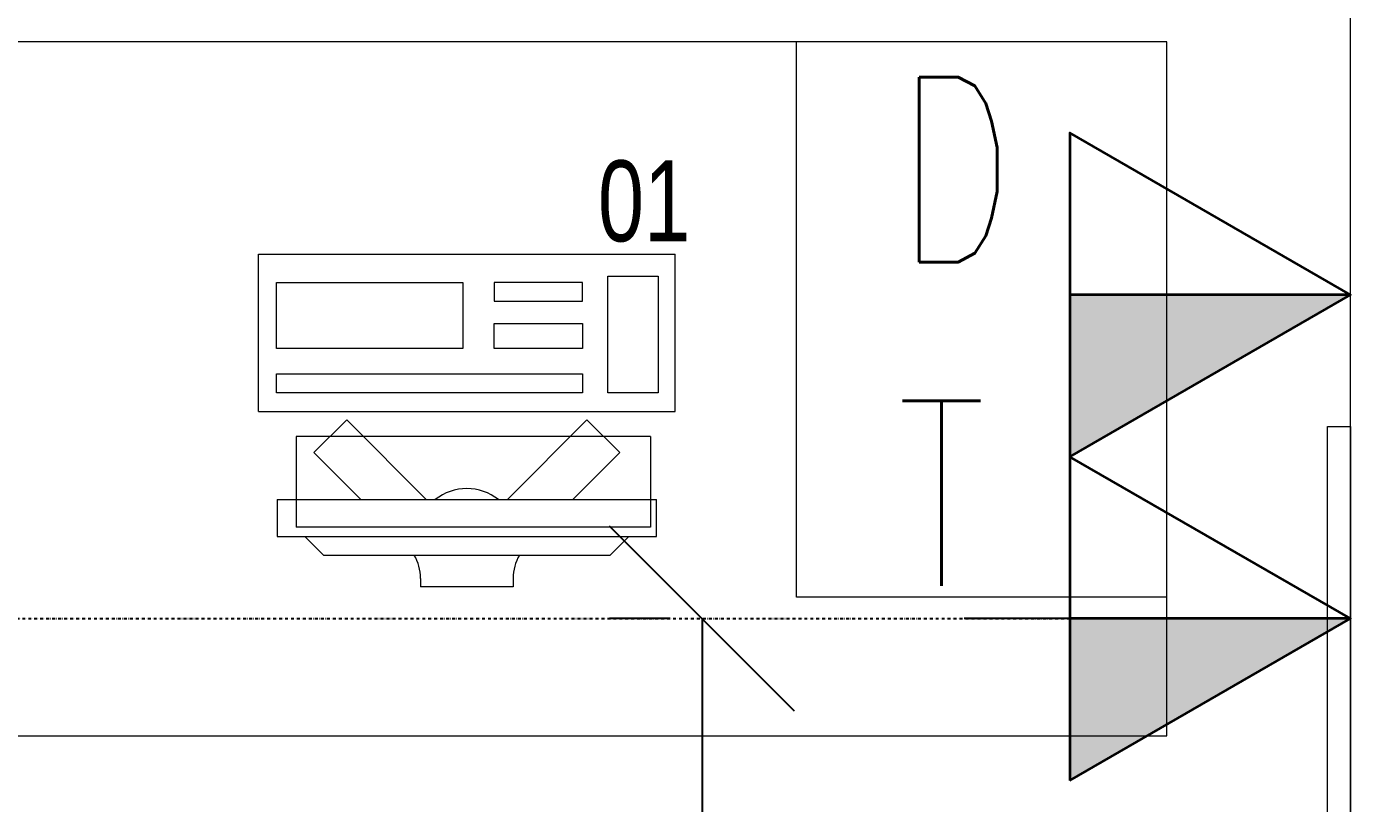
# Model space of a CAD drawing. Header units: inches. Extents: x -12418 to 57169, y -29325 to 19878.
# Drawn here: x 34519 to 35950, y -11931 to -11091 of the extents above; entities that cross this region are included whole.
import ezdxf

# ---------------------------------------------------------------- set-up
doc = ezdxf.new("R2010")
doc.units = ezdxf.units.IN
doc.header["$LTSCALE"] = 25
doc.header["$MEASUREMENT"] = 0
doc.linetypes.add('00-Ground Floor$0$HIDDEN', pattern=[9.525, 6.35, -3.175])
doc.linetypes.add('DASHDOT', pattern=[25.4, 12.7, -6.35, 0, -6.35])
doc.layers.get('0').update_dxf_attribs({"color": 8})
doc.layers.get('Defpoints').update_dxf_attribs({"color": 8})
for name, color, linetype, lineweight in [('00-Ground Floor$0$72_EGR_EQP_TAG', 142, 'Continuous', 5), ('00-Ground Floor$0$LOADING', 253, 'Continuous', 5), ('00-Ground Floor$0$Walls', 251, 'Continuous', 5), ('E-LITE-CLNG-CNDT', 6, 'DASHDOT', 35), ('T-DATA-CLNG-COND', 51, 'DASHDOT', 25), ('T-DATA-DEVC-TYPE', 2, 'Continuous', 25), ('T-DATA-DIM', 251, 'DASHDOT', 25), ('T-DATA-DIM @ 100', 251, 'DASHDOT', 25), ('T-DATA-WALL @ 100', 33, 'Continuous', 35)]:
    doc.layers.add(name, color=color, linetype=linetype, lineweight=lineweight)
doc.styles.add('00-Ground Floor$0$X3G_ENTITY_257CFD', font='swisscl.ttf', dxfattribs={"height": 200})
doc.styles.add('DC_Simplex', font='SIMPLEX.shx', dxfattribs={"width": 0.7})
doc.dimstyles.new('DevCad-MM', dxfattribs={"dimscale": 0.01, "dimtxt": 2, "dimasz": 2, "dimexe": 1, "dimexo": 1, "dimgap": 0.6, "dimtad": 1, "dimdec": 0, "dimrnd": 10, "dimzin": 1, "dimdsep": 46, "dimtxsty": 'DC_Simplex', "dimblk1": 'OBLIQUE', "dimblk2": 'OBLIQUE', "dimsah": 1, "dimcen": 3, "dimclrd": 256, "dimclre": 256, "dimclrt": 45, "dimadec": 0, "dimazin": 0, "dimtfac": 1, "dimtdec": 0, "dimtix": 1, "dimtmove": 2, "dimatfit": 2, "dimldrblk": 'OBLIQUE', "dimfxl": 1, "dimtolj": 1, "dimtzin": 0, "dimarcsym": 0})

# ---------------------------------------------------------------- blocks, each defined once
blk = doc.blocks.new('00-Ground Floor$0$GF21043-P')
at = {"color": 0}
for p, q in [((0.8, 0.75), (-0.8, 0.75)), ((-0.8, 0.75), (-0.8, 0)), ((-0.8, 0), (0.8, 0))]:
    blk.add_line(p, q, dxfattribs=at)
at = {"color": 0, "linetype": '00-Ground Floor$0$HIDDEN'}
for p, q in [((-0.8, 0.6), (-0.4, 0.6)), ((-0.4, 0.6), (-0.4, 0))]:
    blk.add_line(p, q, dxfattribs=at)
blk = doc.blocks.new('00-Ground Floor$0$ITCWLS1-P')
at = {"layer": '00-Ground Floor$0$LOADING'}
for p, q in [((-0.17, 0.45), (-0.17, 0)), ((-0.17, 0.45), (0, 0.45)), ((0, 0.45), (0, 0)), ((-0.2651, 0.43, 0), (-0.3051, 0.43, 0)), ((-0.3051, 0.43, 0), (-0.3051, 0.02, 0)), ((-0.2651, 0.43, 0), (-0.2651, 0.02, 0)), ((-0.1496, 0.4305), (-0.1291, 0.4305)), ((-0.1291, 0.4305), (-0.1291, 0.4089)), ((-0.197, 0.4094), (-0.295, 0.4094)), ((-0.295, 0.0264), (-0.295, 0.4094)), ((-0.197, 0.0264), (-0.197, 0.4094)), ((-0.3251, 0.38, 0), (-0.3051, 0.4, 0)), ((-0.3251, 0.38, 0), (-0.3251, 0.07, 0)), ((-0.3503, 0.275), (-0.3596, 0.275)), ((-0.3596, 0.175), (-0.3596, 0.275)), ((-0.3503, 0.175), (-0.3596, 0.175)), ((-0.3251, 0.07, 0), (-0.3051, 0.05, 0)), ((-0.3051, 0.02, 0), (-0.2651, 0.02, 0)), ((-0.197, 0.0264), (-0.295, 0.0264)), ((-0.17, 0), (0, 0))]:
    blk.add_line(p, q, dxfattribs=at)
at = {"layer": '00-Ground Floor$0$LOADING', "extrusion": (2.48281e-10, 3.18408e-10, -1)}
for p, q in [((-0.2651, 0.3395), (-0.2144, 0.3902)), ((-0.1791, 0.3548), (-0.2144, 0.3902)), ((-0.2651, 0.2688), (-0.1791, 0.3548))]:
    blk.add_line(p, q, dxfattribs=at)
at = {"layer": '00-Ground Floor$0$LOADING', "extrusion": (2.48281e-10, -3.18408e-10, -1)}
for p, q in [((-0.2651, 0.1812), (-0.1791, 0.0952)), ((-0.2651, 0.1105), (-0.2144, 0.0598)), ((-0.1791, 0.0952), (-0.2144, 0.0598))]:
    blk.add_line(p, q, dxfattribs=at)
at = {"layer": '00-Ground Floor$0$LOADING'}
for points in [[(-0.1291, 0.4089), (-0.1291, 0.1), (-0.1496, 0.1), (-0.1496, 0.4305)], [(-0.1496, 0.1), (-0.1496, 0.1), (-0.1496, 0.1), (-0.1496, 0.1), (-0.1496, 0.1), (-0.1496, 0.1), (-0.1496, 0.1), (-0.1496, 0.1), (-0.1496, 0.1)], [(-0.1496, 0.1), (-0.1496, 0.1), (-0.1496, 0.1), (-0.1496, 0.1), (-0.1496, 0.1), (-0.1496, 0.1), (-0.1496, 0.1), (-0.1496, 0.1), (-0.1496, 0.1), (-0.1496, 0.1), (-0.1496, 0.1), (-0.1496, 0.1), (-0.1496, 0.1), (-0.1496, 0.1), (-0.1496, 0.1), (-0.1496, 0.1), (-0.1496, 0.1), (-0.1496, 0.1)], [(-0.1496, 0.1), (-0.1496, 0.1), (-0.1496, 0.1), (-0.1496, 0.1), (-0.1496, 0.1), (-0.1496, 0.1), (-0.1496, 0.1), (-0.1496, 0.1), (-0.1496, 0.1), (-0.1496, 0.1)], [(-0.1496, 0.1), (-0.1496, 0.1), (-0.1496, 0.1), (-0.1496, 0.1), (-0.1496, 0.1), (-0.1496, 0.1), (-0.1496, 0.1)], [(-0.1496, 0.1), (-0.1496, 0.1), (-0.1496, 0.1), (-0.1496, 0.1), (-0.1496, 0.1), (-0.1496, 0.1), (-0.1496, 0.1), (-0.1496, 0.1), (-0.1496, 0.1), (-0.1496, 0.1)], [(-0.1496, 0.1), (-0.1496, 0.1), (-0.1496, 0.1), (-0.1496, 0.1), (-0.1496, 0.1), (-0.1496, 0.1), (-0.1496, 0.1), (-0.1496, 0.1), (-0.1496, 0.1), (-0.1496, 0.1), (-0.1496, 0.1), (-0.1496, 0.1), (-0.1496, 0.1), (-0.1496, 0.1), (-0.1496, 0.1)], [(-0.1496, 0.1), (-0.1496, 0.1), (-0.1496, 0.1), (-0.1496, 0.1), (-0.1496, 0.1), (-0.1496, 0.1), (-0.1496, 0.1), (-0.1496, 0.1), (-0.1496, 0.1), (-0.1496, 0.1)], [(-0.1496, 0.1), (-0.1496, 0.1), (-0.1496, 0.1), (-0.1496, 0.1), (-0.1496, 0.1), (-0.1496, 0.1), (-0.1496, 0.1), (-0.1496, 0.1), (-0.1496, 0.1), (-0.1496, 0.1)], [(-0.1496, 0.1), (-0.1496, 0.1), (-0.1496, 0.1), (-0.1496, 0.1), (-0.1496, 0.1), (-0.1496, 0.1), (-0.1496, 0.1), (-0.1496, 0.1), (-0.1496, 0.1), (-0.1496, 0.1), (-0.1496, 0.1), (-0.1496, 0.1), (-0.1496, 0.1), (-0.1496, 0.1), (-0.1496, 0.1), (-0.1496, 0.1), (-0.1496, 0.1), (-0.1496, 0.1), (-0.1496, 0.1), (-0.1496, 0.1), (-0.1496, 0.1), (-0.1496, 0.1), (-0.1496, 0.1), (-0.1496, 0.1), (-0.1496, 0.1), (-0.1496, 0.1), (-0.1496, 0.1), (-0.1496, 0.1), (-0.1496, 0.1), (-0.1496, 0.1), (-0.1496, 0.1), (-0.1496, 0.1), (-0.1496, 0.1), (-0.1496, 0.1), (-0.1496, 0.1), (-0.1496, 0.1), (-0.1496, 0.1), (-0.1496, 0.1), (-0.1496, 0.1), (-0.1496, 0.1), (-0.1496, 0.1), (-0.1496, 0.1), (-0.1496, 0.1), (-0.1496, 0.1), (-0.1496, 0.1), (-0.1496, 0.1), (-0.1496, 0.1), (-0.1496, 0.1), (-0.1496, 0.1), (-0.1496, 0.1), (-0.1496, 0.1), (-0.1496, 0.1), (-0.1496, 0.1), (-0.1496, 0.1)], [(-0.1496, 0.1), (-0.1496, 0.1), (-0.1496, 0.1), (-0.1496, 0.1), (-0.1496, 0.1), (-0.1496, 0.1), (-0.1496, 0.1), (-0.1496, 0.1), (-0.1496, 0.1), (-0.1496, 0.1), (-0.1496, 0.1), (-0.1496, 0.1), (-0.1496, 0.1), (-0.1496, 0.1), (-0.1496, 0.1), (-0.1496, 0.1), (-0.1496, 0.1), (-0.1496, 0.1), (-0.1496, 0.1), (-0.1496, 0.1), (-0.1496, 0.1), (-0.1496, 0.1), (-0.1496, 0.1), (-0.1496, 0.1), (-0.1496, 0.1), (-0.1496, 0.1), (-0.1496, 0.1), (-0.1496, 0.1), (-0.1496, 0.1), (-0.1496, 0.1), (-0.1496, 0.1), (-0.1496, 0.1), (-0.1496, 0.1), (-0.1496, 0.1), (-0.1496, 0.1), (-0.1496, 0.1), (-0.1496, 0.1), (-0.1496, 0.1), (-0.1496, 0.1), (-0.1496, 0.1), (-0.1496, 0.1), (-0.1496, 0.1), (-0.1496, 0.1), (-0.1496, 0.1), (-0.1496, 0.1), (-0.1496, 0.1), (-0.1496, 0.1), (-0.1496, 0.1), (-0.1496, 0.1), (-0.1496, 0.1), (-0.1496, 0.1), (-0.1496, 0.1), (-0.1496, 0.1), (-0.1496, 0.1), (-0.1496, 0.1), (-0.1496, 0.1), (-0.1496, 0.1), (-0.1496, 0.1), (-0.1496, 0.1), (-0.1496, 0.1), (-0.1496, 0.1), (-0.1496, 0.1), (-0.1496, 0.1), (-0.1496, 0.1), (-0.1496, 0.1), (-0.1496, 0.1), (-0.1496, 0.1), (-0.1496, 0.1), (-0.1496, 0.1), (-0.1496, 0.1), (-0.1496, 0.1), (-0.1496, 0.1), (-0.1496, 0.1), (-0.1496, 0.1), (-0.1496, 0.1), (-0.1496, 0.1), (-0.1496, 0.1), (-0.1496, 0.1), (-0.1496, 0.1), (-0.1496, 0.1), (-0.1496, 0.1), (-0.1496, 0.1), (-0.1496, 0.1), (-0.1496, 0.1), (-0.1496, 0.1), (-0.1496, 0.1), (-0.1496, 0.1), (-0.1496, 0.1), (-0.1496, 0.1)], [(-0.1496, 0.1), (-0.1496, 0.1), (-0.1496, 0.1), (-0.1496, 0.1), (-0.1496, 0.1), (-0.1496, 0.1), (-0.1496, 0.1), (-0.1496, 0.1), (-0.1496, 0.1), (-0.1496, 0.1), (-0.1496, 0.1), (-0.1496, 0.1)], [(-0.1496, 0.1), (-0.1496, 0.1), (-0.1496, 0.1), (-0.1496, 0.1), (-0.1496, 0.1), (-0.1496, 0.1), (-0.1496, 0.1)], [(-0.1496, 0.1), (-0.1496, 0.1), (-0.1496, 0.1), (-0.1496, 0.1), (-0.1496, 0.1), (-0.1496, 0.1), (-0.1496, 0.1), (-0.1496, 0.1), (-0.1496, 0.1), (-0.1496, 0.1), (-0.1496, 0.1), (-0.1496, 0.1), (-0.1496, 0.1), (-0.1496, 0.1), (-0.1496, 0.1), (-0.1496, 0.1), (-0.1496, 0.1)], [(-0.1496, 0.1), (-0.1496, 0.1), (-0.1496, 0.1), (-0.1496, 0.1), (-0.1496, 0.1), (-0.1496, 0.1), (-0.1496, 0.1), (-0.1496, 0.1), (-0.1496, 0.1), (-0.1496, 0.1), (-0.1496, 0.1), (-0.1496, 0.1), (-0.1496, 0.1), (-0.1496, 0.1), (-0.1496, 0.1), (-0.1496, 0.1), (-0.1496, 0.1), (-0.1496, 0.1), (-0.1496, 0.1), (-0.1496, 0.1), (-0.1496, 0.1), (-0.1496, 0.1), (-0.1496, 0.1), (-0.1496, 0.1), (-0.1496, 0.1), (-0.1496, 0.1), (-0.1496, 0.1), (-0.1496, 0.1), (-0.1496, 0.1), (-0.1496, 0.1), (-0.1496, 0.1), (-0.1496, 0.1), (-0.1496, 0.1), (-0.1496, 0.1), (-0.1496, 0.1), (-0.1496, 0.1), (-0.1496, 0.1), (-0.1496, 0.1), (-0.1496, 0.1), (-0.1496, 0.1), (-0.1496, 0.1), (-0.1496, 0.1), (-0.1496, 0.1), (-0.1496, 0.1), (-0.1496, 0.1), (-0.1496, 0.1), (-0.1496, 0.1), (-0.1496, 0.1), (-0.1496, 0.1), (-0.1496, 0.1), (-0.1496, 0.1), (-0.1496, 0.1), (-0.1496, 0.1), (-0.1496, 0.1), (-0.1496, 0.1), (-0.1496, 0.1), (-0.1496, 0.1), (-0.1496, 0.1), (-0.1496, 0.1), (-0.1496, 0.1), (-0.1496, 0.1), (-0.1496, 0.1), (-0.1496, 0.1), (-0.1496, 0.1), (-0.1496, 0.1), (-0.1496, 0.1), (-0.1496, 0.1), (-0.1496, 0.1), (-0.1496, 0.1), (-0.1496, 0.1), (-0.1496, 0.1), (-0.1496, 0.1), (-0.1496, 0.1), (-0.1496, 0.1), (-0.1496, 0.1), (-0.1496, 0.1), (-0.1496, 0.1), (-0.1496, 0.1), (-0.1496, 0.1), (-0.1496, 0.1), (-0.1496, 0.1), (-0.1496, 0.1), (-0.1496, 0.1), (-0.1496, 0.1), (-0.1496, 0.1), (-0.1496, 0.1), (-0.1496, 0.1), (-0.1496, 0.1), (-0.1496, 0.1), (-0.1496, 0.1), (-0.1496, 0.1), (-0.1496, 0.1), (-0.1496, 0.1), (-0.1496, 0.1), (-0.1496, 0.1), (-0.1496, 0.1), (-0.1496, 0.1), (-0.1496, 0.1), (-0.1496, 0.1), (-0.1496, 0.1), (-0.1496, 0.1), (-0.1496, 0.1), (-0.1496, 0.1), (-0.1496, 0.1), (-0.1496, 0.1), (-0.1496, 0.1), (-0.1496, 0.1), (-0.1496, 0.1), (-0.1496, 0.1), (-0.1496, 0.1), (-0.1496, 0.1)], [(-0.1496, 0.1), (-0.1496, 0.1), (-0.1496, 0.1), (-0.1496, 0.1), (-0.1496, 0.1), (-0.1496, 0.1), (-0.1496, 0.1), (-0.1496, 0.1)]]:
    blk.add_lwpolyline(points, dxfattribs=at)
for points in [[(-0.1019, 0.4305), (-0.0304, 0.4305), (-0.0304, 0.2294), (-0.1019, 0.2294)], [(-0.1019, 0.1954), (-0.0747, 0.1954), (-0.0747, 0.1), (-0.1019, 0.1)], [(-0.0304, 0.1954), (-0.0508, 0.1954), (-0.0508, 0.1), (-0.0304, 0.1)], [(-0.1496, 0.1), (-0.1496, 0.1), (-0.1496, 0.1), (-0.1496, 0.1), (-0.1496, 0.1), (-0.1496, 0.1), (-0.1496, 0.1), (-0.1496, 0.1), (-0.1496, 0.1), (-0.1496, 0.1), (-0.1496, 0.1), (-0.1496, 0.1), (-0.1496, 0.1), (-0.1496, 0.1), (-0.1496, 0.1), (-0.1496, 0.1), (-0.1496, 0.1), (-0.1496, 0.1), (-0.1496, 0.1), (-0.1496, 0.1), (-0.1496, 0.1), (-0.1496, 0.1), (-0.1496, 0.1), (-0.1496, 0.1), (-0.1496, 0.1), (-0.1496, 0.1), (-0.1496, 0.1), (-0.1496, 0.1), (-0.1496, 0.1), (-0.1496, 0.1), (-0.1496, 0.1), (-0.1496, 0.1), (-0.1496, 0.1), (-0.1496, 0.1), (-0.1496, 0.1), (-0.1496, 0.1), (-0.1496, 0.1), (-0.1496, 0.1), (-0.1496, 0.1), (-0.1496, 0.1), (-0.1496, 0.1), (-0.1496, 0.1), (-0.1496, 0.1), (-0.1496, 0.1), (-0.1496, 0.1), (-0.1496, 0.1), (-0.1496, 0.1), (-0.1496, 0.1), (-0.1496, 0.1), (-0.1496, 0.1), (-0.1496, 0.1), (-0.1496, 0.1), (-0.1496, 0.1), (-0.1496, 0.1), (-0.1496, 0.1), (-0.1496, 0.1), (-0.1496, 0.1), (-0.1496, 0.1), (-0.1496, 0.1), (-0.1496, 0.1), (-0.1496, 0.1), (-0.1496, 0.1), (-0.1496, 0.1), (-0.1496, 0.1), (-0.1496, 0.1), (-0.1496, 0.1), (-0.1496, 0.1), (-0.1496, 0.1), (-0.1496, 0.1), (-0.1496, 0.1), (-0.1496, 0.1), (-0.1496, 0.1), (-0.1496, 0.1), (-0.1496, 0.1), (-0.1496, 0.1), (-0.1496, 0.1), (-0.1496, 0.1), (-0.1496, 0.1), (-0.1496, 0.1), (-0.1496, 0.1), (-0.1496, 0.1), (-0.1496, 0.1), (-0.1496, 0.1), (-0.1496, 0.1), (-0.1496, 0.1), (-0.1496, 0.1), (-0.1496, 0.1), (-0.1496, 0.1), (-0.1496, 0.1), (-0.1496, 0.1), (-0.1496, 0.1), (-0.1496, 0.1), (-0.1496, 0.1), (-0.1496, 0.1), (-0.1496, 0.1), (-0.1496, 0.1), (-0.1496, 0.1), (-0.1496, 0.1), (-0.1496, 0.1), (-0.1496, 0.1), (-0.1496, 0.1), (-0.1496, 0.1), (-0.1496, 0.1), (-0.1496, 0.1), (-0.1496, 0.1), (-0.1496, 0.1), (-0.1496, 0.1), (-0.1496, 0.1), (-0.1496, 0.1), (-0.1496, 0.1), (-0.1496, 0.1), (-0.1496, 0.1), (-0.1496, 0.1), (-0.1496, 0.1), (-0.1496, 0.1), (-0.1496, 0.1), (-0.1496, 0.1), (-0.1496, 0.1), (-0.1496, 0.1), (-0.1496, 0.1), (-0.1496, 0.1), (-0.1496, 0.1), (-0.1496, 0.1), (-0.1496, 0.1), (-0.1496, 0.1), (-0.1496, 0.1), (-0.1496, 0.1), (-0.1496, 0.1), (-0.1496, 0.1), (-0.1496, 0.1), (-0.1496, 0.1), (-0.1496, 0.1), (-0.1496, 0.1), (-0.1496, 0.1), (-0.1496, 0.1), (-0.1496, 0.1), (-0.1496, 0.1), (-0.1496, 0.1), (-0.1496, 0.1), (-0.1496, 0.1), (-0.1496, 0.1), (-0.1496, 0.1), (-0.1496, 0.1), (-0.1496, 0.1), (-0.1496, 0.1), (-0.1496, 0.1), (-0.1496, 0.1), (-0.1496, 0.1), (-0.1496, 0.1), (-0.1496, 0.1), (-0.1496, 0.1), (-0.1496, 0.1), (-0.1496, 0.1), (-0.1496, 0.1), (-0.1496, 0.1), (-0.1496, 0.1), (-0.1496, 0.1), (-0.1496, 0.1), (-0.1496, 0.1), (-0.1496, 0.1), (-0.1496, 0.1), (-0.1496, 0.1), (-0.1496, 0.1), (-0.1496, 0.1), (-0.1496, 0.1), (-0.1496, 0.1), (-0.1496, 0.1), (-0.1496, 0.1), (-0.1496, 0.1), (-0.1496, 0.1), (-0.1496, 0.1), (-0.1496, 0.1), (-0.1496, 0.1), (-0.1496, 0.1), (-0.1496, 0.1), (-0.1496, 0.1), (-0.1496, 0.1), (-0.1496, 0.1), (-0.1496, 0.1), (-0.1496, 0.1), (-0.1496, 0.1), (-0.1496, 0.1), (-0.1496, 0.1), (-0.1496, 0.1), (-0.1496, 0.1), (-0.1496, 0.1), (-0.1496, 0.1), (-0.1496, 0.1), (-0.1496, 0.1), (-0.1496, 0.1), (-0.1496, 0.1), (-0.1496, 0.1), (-0.1496, 0.1), (-0.1496, 0.1), (-0.1496, 0.1), (-0.1496, 0.1), (-0.1496, 0.1), (-0.1496, 0.1), (-0.1496, 0.1), (-0.1496, 0.1), (-0.1496, 0.1), (-0.1496, 0.1), (-0.1496, 0.1), (-0.1496, 0.1), (-0.1496, 0.1), (-0.1496, 0.1), (-0.1496, 0.1), (-0.1496, 0.1), (-0.1496, 0.1), (-0.1496, 0.1), (-0.1496, 0.1), (-0.1496, 0.1), (-0.1496, 0.1), (-0.1496, 0.1), (-0.1496, 0.1), (-0.1496, 0.1), (-0.1496, 0.1), (-0.1496, 0.1), (-0.1496, 0.1), (-0.1496, 0.1), (-0.1496, 0.1), (-0.1496, 0.1), (-0.1496, 0.1), (-0.1496, 0.1), (-0.1496, 0.1), (-0.1496, 0.1), (-0.1496, 0.1), (-0.1496, 0.1), (-0.1496, 0.1), (-0.1496, 0.1), (-0.1496, 0.1), (-0.1496, 0.1), (-0.1496, 0.1), (-0.1496, 0.1), (-0.1496, 0.1), (-0.1496, 0.1), (-0.1496, 0.1), (-0.1496, 0.1), (-0.1496, 0.1), (-0.1496, 0.1), (-0.1496, 0.1), (-0.1496, 0.1), (-0.1496, 0.1), (-0.1496, 0.1), (-0.1496, 0.1), (-0.1496, 0.1), (-0.1496, 0.1), (-0.1496, 0.1), (-0.1496, 0.1), (-0.1496, 0.1), (-0.1496, 0.1), (-0.1496, 0.1), (-0.1496, 0.1), (-0.1496, 0.1), (-0.1496, 0.1), (-0.1496, 0.1), (-0.1496, 0.1), (-0.1496, 0.1), (-0.1496, 0.1), (-0.1496, 0.1), (-0.1496, 0.1), (-0.1496, 0.1), (-0.1496, 0.1), (-0.1496, 0.1), (-0.1496, 0.1), (-0.1496, 0.1), (-0.1496, 0.1), (-0.1496, 0.1), (-0.1496, 0.1), (-0.1496, 0.1), (-0.1496, 0.1), (-0.1496, 0.1), (-0.1496, 0.1), (-0.1496, 0.1), (-0.1496, 0.1), (-0.1496, 0.1), (-0.1496, 0.1)], [(-0.1496, 0.1), (-0.1496, 0.1), (-0.1496, 0.1), (-0.1496, 0.1), (-0.1496, 0.1), (-0.1496, 0.1), (-0.1496, 0.1), (-0.1496, 0.1), (-0.1496, 0.1), (-0.1496, 0.1), (-0.1496, 0.1), (-0.1496, 0.1), (-0.1496, 0.1), (-0.1496, 0.1), (-0.1496, 0.1), (-0.1496, 0.1), (-0.1496, 0.1), (-0.1496, 0.1), (-0.1496, 0.1), (-0.1496, 0.1), (-0.1496, 0.1), (-0.1496, 0.1), (-0.1496, 0.1), (-0.1496, 0.1), (-0.1496, 0.1), (-0.1496, 0.1), (-0.1496, 0.1), (-0.1496, 0.1), (-0.1496, 0.1), (-0.1496, 0.1), (-0.1496, 0.1), (-0.1496, 0.1), (-0.1496, 0.1), (-0.1496, 0.1), (-0.1496, 0.1), (-0.1496, 0.1), (-0.1496, 0.1), (-0.1496, 0.1), (-0.1496, 0.1), (-0.1496, 0.1), (-0.1496, 0.1), (-0.1496, 0.1), (-0.1496, 0.1), (-0.1496, 0.1), (-0.1496, 0.1), (-0.1496, 0.1), (-0.1496, 0.1), (-0.1496, 0.1), (-0.1496, 0.1), (-0.1496, 0.1), (-0.1496, 0.1), (-0.1496, 0.1), (-0.1496, 0.1), (-0.1496, 0.1), (-0.1496, 0.1), (-0.1496, 0.1), (-0.1496, 0.1), (-0.1496, 0.1), (-0.1496, 0.1), (-0.1496, 0.1), (-0.1496, 0.1), (-0.1496, 0.1), (-0.1496, 0.1), (-0.1496, 0.1), (-0.1496, 0.1), (-0.1496, 0.1), (-0.1496, 0.1), (-0.1496, 0.1), (-0.1496, 0.1), (-0.1496, 0.1), (-0.1496, 0.1), (-0.1496, 0.1), (-0.1496, 0.1), (-0.1496, 0.1), (-0.1496, 0.1), (-0.1496, 0.1), (-0.1496, 0.1), (-0.1496, 0.1), (-0.1496, 0.1), (-0.1496, 0.1), (-0.1496, 0.1), (-0.1496, 0.1), (-0.1496, 0.1), (-0.1496, 0.1), (-0.1496, 0.1), (-0.1496, 0.1), (-0.1496, 0.1), (-0.1496, 0.1), (-0.1496, 0.1), (-0.1496, 0.1), (-0.1496, 0.1), (-0.1496, 0.1), (-0.1496, 0.1), (-0.1496, 0.1), (-0.1496, 0.1), (-0.1496, 0.1), (-0.1496, 0.1), (-0.1496, 0.1), (-0.1496, 0.1), (-0.1496, 0.1), (-0.1496, 0.1), (-0.1496, 0.1), (-0.1496, 0.1), (-0.1496, 0.1), (-0.1496, 0.1), (-0.1496, 0.1), (-0.1496, 0.1), (-0.1496, 0.1), (-0.1496, 0.1), (-0.1496, 0.1), (-0.1496, 0.1), (-0.1496, 0.1), (-0.1496, 0.1), (-0.1496, 0.1), (-0.1496, 0.1), (-0.1496, 0.1), (-0.1496, 0.1), (-0.1496, 0.1), (-0.1496, 0.1), (-0.1496, 0.1), (-0.1496, 0.1), (-0.1496, 0.1), (-0.1496, 0.1), (-0.1496, 0.1), (-0.1496, 0.1), (-0.1496, 0.1), (-0.1496, 0.1), (-0.1496, 0.1), (-0.1496, 0.1), (-0.1496, 0.1), (-0.1496, 0.1), (-0.1496, 0.1), (-0.1496, 0.1), (-0.1496, 0.1), (-0.1496, 0.1), (-0.1496, 0.1), (-0.1496, 0.1), (-0.1496, 0.1), (-0.1496, 0.1), (-0.1496, 0.1), (-0.1496, 0.1), (-0.1496, 0.1), (-0.1496, 0.1), (-0.1496, 0.1), (-0.1496, 0.1), (-0.1496, 0.1), (-0.1496, 0.1), (-0.1496, 0.1), (-0.1496, 0.1), (-0.1496, 0.1), (-0.1496, 0.1), (-0.1496, 0.1), (-0.1496, 0.1), (-0.1496, 0.1), (-0.1496, 0.1), (-0.1496, 0.1), (-0.1496, 0.1), (-0.1496, 0.1), (-0.1496, 0.1), (-0.1496, 0.1), (-0.1496, 0.1), (-0.1496, 0.1), (-0.1496, 0.1), (-0.1496, 0.1), (-0.1496, 0.1), (-0.1496, 0.1), (-0.1496, 0.1), (-0.1496, 0.1), (-0.1496, 0.1), (-0.1496, 0.1), (-0.1496, 0.1), (-0.1496, 0.1), (-0.1496, 0.1), (-0.1496, 0.1), (-0.1496, 0.1), (-0.1496, 0.1), (-0.1496, 0.1), (-0.1496, 0.1), (-0.1496, 0.1), (-0.1496, 0.1), (-0.1496, 0.1), (-0.1496, 0.1), (-0.1496, 0.1), (-0.1496, 0.1), (-0.1496, 0.1), (-0.1496, 0.1), (-0.1496, 0.1), (-0.1496, 0.1), (-0.1496, 0.1), (-0.1496, 0.1), (-0.1496, 0.1), (-0.1496, 0.1), (-0.1496, 0.1), (-0.1496, 0.1), (-0.1496, 0.1), (-0.1496, 0.1), (-0.1496, 0.1), (-0.1496, 0.1), (-0.1496, 0.1), (-0.1496, 0.1), (-0.1496, 0.1), (-0.1496, 0.1), (-0.1496, 0.1), (-0.1496, 0.1), (-0.1496, 0.1), (-0.1496, 0.1), (-0.1496, 0.1), (-0.1496, 0.1), (-0.1496, 0.1), (-0.1496, 0.1), (-0.1496, 0.1), (-0.1496, 0.1), (-0.1496, 0.1), (-0.1496, 0.1)], [(-0.1496, 0.1), (-0.1496, 0.1), (-0.1496, 0.1), (-0.1496, 0.1), (-0.1496, 0.1), (-0.1496, 0.1), (-0.1496, 0.1), (-0.1496, 0.1), (-0.1496, 0.1), (-0.1496, 0.1), (-0.1496, 0.1), (-0.1496, 0.1), (-0.1496, 0.1), (-0.1496, 0.1), (-0.1496, 0.1), (-0.1496, 0.1), (-0.1496, 0.1), (-0.1496, 0.1), (-0.1496, 0.1), (-0.1496, 0.1), (-0.1496, 0.1), (-0.1496, 0.1), (-0.1496, 0.1), (-0.1496, 0.1), (-0.1496, 0.1), (-0.1496, 0.1), (-0.1496, 0.1), (-0.1496, 0.1), (-0.1496, 0.1), (-0.1496, 0.1), (-0.1496, 0.1), (-0.1496, 0.1), (-0.1496, 0.1), (-0.1496, 0.1), (-0.1496, 0.1), (-0.1496, 0.1), (-0.1496, 0.1), (-0.1496, 0.1), (-0.1496, 0.1), (-0.1496, 0.1), (-0.1496, 0.1), (-0.1496, 0.1), (-0.1496, 0.1), (-0.1496, 0.1), (-0.1496, 0.1), (-0.1496, 0.1), (-0.1496, 0.1), (-0.1496, 0.1), (-0.1496, 0.1), (-0.1496, 0.1), (-0.1496, 0.1), (-0.1496, 0.1), (-0.1496, 0.1), (-0.1496, 0.1), (-0.1496, 0.1), (-0.1496, 0.1), (-0.1496, 0.1), (-0.1496, 0.1), (-0.1496, 0.1), (-0.1496, 0.1), (-0.1496, 0.1), (-0.1496, 0.1), (-0.1496, 0.1), (-0.1496, 0.1), (-0.1496, 0.1), (-0.1496, 0.1), (-0.1496, 0.1), (-0.1496, 0.1), (-0.1496, 0.1), (-0.1496, 0.1), (-0.1496, 0.1), (-0.1496, 0.1), (-0.1496, 0.1), (-0.1496, 0.1), (-0.1496, 0.1), (-0.1496, 0.1), (-0.1496, 0.1), (-0.1496, 0.1), (-0.1496, 0.1), (-0.1496, 0.1), (-0.1496, 0.1), (-0.1496, 0.1), (-0.1496, 0.1), (-0.1496, 0.1), (-0.1496, 0.1), (-0.1496, 0.1), (-0.1496, 0.1), (-0.1496, 0.1), (-0.1496, 0.1), (-0.1496, 0.1), (-0.1496, 0.1), (-0.1496, 0.1), (-0.1496, 0.1), (-0.1496, 0.1), (-0.1496, 0.1), (-0.1496, 0.1), (-0.1496, 0.1), (-0.1496, 0.1), (-0.1496, 0.1), (-0.1496, 0.1), (-0.1496, 0.1), (-0.1496, 0.1), (-0.1496, 0.1), (-0.1496, 0.1), (-0.1496, 0.1), (-0.1496, 0.1), (-0.1496, 0.1), (-0.1496, 0.1), (-0.1496, 0.1), (-0.1496, 0.1), (-0.1496, 0.1), (-0.1496, 0.1), (-0.1496, 0.1), (-0.1496, 0.1), (-0.1496, 0.1), (-0.1496, 0.1), (-0.1496, 0.1), (-0.1496, 0.1), (-0.1496, 0.1), (-0.1496, 0.1), (-0.1496, 0.1), (-0.1496, 0.1), (-0.1496, 0.1), (-0.1496, 0.1), (-0.1496, 0.1), (-0.1496, 0.1), (-0.1496, 0.1), (-0.1496, 0.1), (-0.1496, 0.1), (-0.1496, 0.1), (-0.1496, 0.1), (-0.1496, 0.1), (-0.1496, 0.1), (-0.1496, 0.1), (-0.1496, 0.1), (-0.1496, 0.1), (-0.1496, 0.1), (-0.1496, 0.1), (-0.1496, 0.1), (-0.1496, 0.1), (-0.1496, 0.1), (-0.1496, 0.1), (-0.1496, 0.1), (-0.1496, 0.1), (-0.1496, 0.1), (-0.1496, 0.1), (-0.1496, 0.1), (-0.1496, 0.1), (-0.1496, 0.1), (-0.1496, 0.1), (-0.1496, 0.1), (-0.1496, 0.1), (-0.1496, 0.1), (-0.1496, 0.1), (-0.1496, 0.1), (-0.1496, 0.1), (-0.1496, 0.1), (-0.1496, 0.1), (-0.1496, 0.1), (-0.1496, 0.1), (-0.1496, 0.1), (-0.1496, 0.1), (-0.1496, 0.1), (-0.1496, 0.1), (-0.1496, 0.1), (-0.1496, 0.1), (-0.1496, 0.1), (-0.1496, 0.1), (-0.1496, 0.1), (-0.1496, 0.1), (-0.1496, 0.1), (-0.1496, 0.1), (-0.1496, 0.1), (-0.1496, 0.1), (-0.1496, 0.1), (-0.1496, 0.1), (-0.1496, 0.1), (-0.1496, 0.1), (-0.1496, 0.1), (-0.1496, 0.1), (-0.1496, 0.1), (-0.1496, 0.1), (-0.1496, 0.1), (-0.1496, 0.1), (-0.1496, 0.1), (-0.1496, 0.1), (-0.1496, 0.1), (-0.1496, 0.1), (-0.1496, 0.1), (-0.1496, 0.1), (-0.1496, 0.1), (-0.1496, 0.1), (-0.1496, 0.1), (-0.1496, 0.1), (-0.1496, 0.1), (-0.1496, 0.1), (-0.1496, 0.1), (-0.1496, 0.1), (-0.1496, 0.1), (-0.1496, 0.1), (-0.1496, 0.1), (-0.1496, 0.1), (-0.1496, 0.1), (-0.1496, 0.1), (-0.1496, 0.1), (-0.1496, 0.1), (-0.1496, 0.1), (-0.1496, 0.1), (-0.1496, 0.1), (-0.1496, 0.1), (-0.1496, 0.1), (-0.1496, 0.1), (-0.1496, 0.1), (-0.1496, 0.1), (-0.1496, 0.1), (-0.1496, 0.1), (-0.1496, 0.1), (-0.1496, 0.1), (-0.1496, 0.1)], [(-0.1496, 0.0727), (-0.0236, 0.0727), (-0.0236, 0.0182), (-0.1496, 0.0182)]]:
    blk.add_lwpolyline(points, close=True, dxfattribs=at)
for centre, radius, start, end in [((-0.3503, 0.325), 0.05, 270, 300.3093), ((-0.3089, 0.225), 0.0556, 321.9431, 38.0569), ((-0.3503, 0.125), 0.05, 59.6907, 90)]:
    blk.add_arc(centre, radius, start, end, dxfattribs=at)
blk = doc.blocks.new('00-Ground Floor')
at = {"layer": '00-Ground Floor$0$LOADING', "elevation": 0}
blk.add_lwpolyline([(35949.5, -12029.5), (35924.5, -12029.5), (35924.5, -11523.5), (35949.5, -11523.5), (35949.5, -12029.5)], dxfattribs=at)
at = {"layer": '00-Ground Floor$0$Walls'}
blk.add_line((35949.5, -13097.4, 0), (35949.5, -10317.4, 0), dxfattribs=at)
at = {"layer": '00-Ground Floor$0$LOADING', "extrusion": (2.24019e-05, 2.33771e-18, 1), "xscale": 1000, "yscale": 1000, "zscale": 1000, "rotation": 180}
blk.add_blockref('00-Ground Floor$0$GF21043-P', (34951, -11108, 0.8), dxfattribs=at)
at = {"layer": '00-Ground Floor$0$LOADING', "extrusion": (-1.94016e-16, 8.01373e-06, 1), "xscale": 1000.000000000009, "yscale": 1000.000000000009, "zscale": 1000.000000000009, "rotation": 90.0000000064647}
blk.add_blockref('00-Ground Floor$0$ITCWLS1-P', (35219.7, -11337.5, -0.1), dxfattribs=at)
at = {"layer": '00-Ground Floor$0$72_EGR_EQP_TAG', "insert": (35186.2, -11236.1, 0), "char_height": 87.47, "attachment_point": 2, "style": '00-Ground Floor$0$X3G_ENTITY_257CFD'}
blk.add_mtext('01', dxfattribs=at)
blk = doc.blocks.new('*U26')
blk.add_hatch(color=254).paths.add_polyline_path([(-3.031, 1.75), (-3.031, 0), (0, 0)])
blk.add_line((0, 0), (-3.031, 0))
blk.add_lwpolyline([(-3.031, 1.75), (0, 0), (-3.031, -1.75)], close=True)
at = {"layer": 'T-DATA-DEVC-TYPE', "style": 'DC_Simplex', "width": 0.7, "flags": 8}
blk.add_attdef('DC_TYPE', (2.682, 5.634), '', height=2, rotation=360, dxfattribs=at)
blk = doc.blocks.new('_OBLIQUE')
at = {"color": 0, "linetype": 'ByBlock'}
blk.add_line((-0.5, -0.5), (0.5, 0.5), dxfattribs=at)
blk = doc.blocks.new('*D171')
at = {"layer": 'Defpoints', "color": 0, "transparency": 16777216}
for p in [(35949.5, -11731.3, 0), (35248.9, -12867.4), (35949.5, -12867.4, 0)]:
    blk.add_point(p, dxfattribs=at)
at = {"layer": 'T-DATA-DIM', "lineweight": -2, "transparency": 16777216}
for p, q in [((35849.5, -11731.3), (35148.9, -11731.3)), ((35248.9, -11731.3), (35248.9, -12867.4)), ((35849.5, -12867.4), (35148.9, -12867.4))]:
    blk.add_line(p, q, dxfattribs=at)
at = {"layer": 'T-DATA-DIM', "lineweight": -2, "transparency": 16777216, "xscale": 200, "yscale": 200, "zscale": 200}
for p, rotation in [((35248.9, -11731.3), 90), ((35248.9, -12867.4), 270)]:
    blk.add_blockref('_OBLIQUE', p, dxfattribs=dict(at, rotation=rotation))
at = {"layer": 'T-DATA-DIM', "color": 45, "transparency": 16777216, "insert": (35088.9, -12299.4), "char_height": 200, "attachment_point": 5, "rotation": 90, "style": 'DC_Simplex'}
blk.add_mtext('\\A1;1140', dxfattribs=at)

msp = doc.modelspace()

# ---------------------------------------------------------------- linework, layer by layer
at = {"layer": 'T-DATA-CLNG-COND', "ltscale": 0.01, "elevation": 0}
msp.add_lwpolyline([(35646.4, -11731.4), (29826.9, -11731.4)], dxfattribs=at)

# ---------------------------------------------------------------- block references
at = {"layer": 'E-LITE-CLNG-CNDT'}
msp.add_blockref('00-Ground Floor', (0, 0), dxfattribs=at)
at = {"layer": 'T-DATA-WALL @ 100'}
ref = msp.add_blockref('*U26', (35949.5, -11381.3, 0), dxfattribs=dict(at, xscale=-100, yscale=100, zscale=100, rotation=180))
ref.add_attrib('DC_TYPE', 'D', (35459.6, -11346, 0), dxfattribs={"layer": 'T-DATA-DEVC-TYPE', "height": 200, "style": 'DC_Simplex', "width": 0.7, "flags": 8})
ref = msp.add_blockref('*U26', (35949.5, -11731.3, 0), dxfattribs=dict(at, xscale=-100, yscale=100, zscale=100, rotation=180))
ref.add_attrib('DC_TYPE', 'T', (35459.6, -11696, 0), dxfattribs={"layer": 'T-DATA-DEVC-TYPE', "height": 200, "style": 'DC_Simplex', "width": 0.7, "flags": 8})

# ---------------------------------------------------------------- dimensions: what is measured, and where the dimension line sits
at = {"layer": 'T-DATA-DIM @ 100'}
dim = msp.add_linear_dim(base=(35248.9, -12867.4), p1=(35949.5, -11731.3, 0), p2=(35949.5, -12867.4, 0), angle=90, dimstyle='DevCad-MM', override={"dimscale": 100, "dimtix": 1, "dimtofl": 1, "dimtmove": 2, "dimatfit": 2}, dxfattribs=at)
dim.commit()
dim.dimension.update_dxf_attribs({"geometry": '*D171', "text_midpoint": (35088.9, -12299.4)})

doc.saveas('drawing.dxf')
